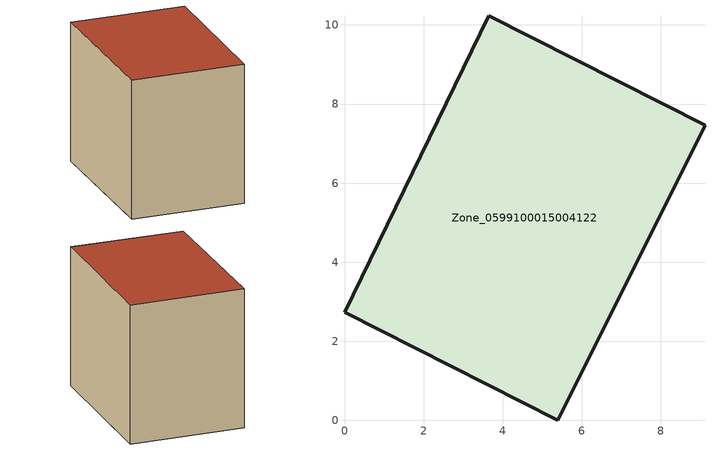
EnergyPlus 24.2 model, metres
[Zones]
Zone_0599100015004122
 floor ground (C_G): 5.39,0 0,2.74 3.65,10.24 9.11,7.46 z1.03
 wall outside (C_F): 0,2.74 5.39,0 9.11,7.46 3.65,10.24 0,2.74 z1.03:8.55
 roof outside (C_R): 9.11,7.46 3.65,10.24 0,2.74 5.39,0 z8.55
[BUILDING]
Pand.0599100015004122: North Axis=0; Terrain=City; Loads Convergence Tolerance Value=0.04; Temperature Convergence Tolerance Value=0.4; Solar Distribution=FullExterior; Maximum Number of Warmup Days=25; Minimum Number of Warmup Days=1
[Site:Location]
Rotterdam.The.Hague.AP_ZH_NLD Design_Conditions: Latitude=51.96; Longitude=4.45; Time Zone=1; Elevation=-4.5
[SITE:GROUNDTEMPERATURE:BUILDINGSURFACE]
18, 18, 18, 18, 18, 18, 18, 18, 18, 18, 18, 18
[MATERIAL] Thermal Absorptance=0.9; Solar Absorptance=0.7; Visible Absorptance=0.7
Name | Roughness | Thickness | Conductivity | Density | Specific Heat
G.TI.1946-1964 | MediumSmooth | 0.15 | 1 | 540 | 1210
F.TI.1946-1964 | Rough | 0.3 | 0.857143 | 1920 | 840
R.TI.1946-1964 | MediumRough | 0.2 | 0.277778 | 1500 | 1000
[CONSTRUCTION]
C_G: G.TI.1946-1964
C_F: F.TI.1946-1964
C_R: R.TI.1946-1964
[ZONE]
Zone_0599100015004122: Type=1; Multiplier=1; Ceiling Height=Autocalculate; Volume=Autocalculate; Floor Area=autocalculate; Part of Total Floor Area=Yes
[ZONEINFILTRATION:DESIGNFLOWRATE]
Infil_Zone_0599100015004122: Zone or ZoneList or Space or SpaceList=Zone_0599100015004122; Schedule=AlwaysOn; Design Flow Rate Calculation Method=Flow/Area; Flow Rate per Floor Area=0.003; Constant Term Coefficient=1; Temperature Term Coefficient=0; Velocity Term Coefficient=0; Velocity Squared Term Coefficient=0
[HVACTEMPLATE:ZONE:IDEALLOADSAIRSYSTEM]
Zone_0599100015004122: Maximum Heating Supply Air Temperature=50; Minimum Cooling Supply Air Temperature=13; Maximum Heating Supply Air Humidity Ratio=0.0156; Minimum Cooling Supply Air Humidity Ratio=0.0077; Heating Limit=NoLimit; Cooling Limit=NoLimit; Dehumidification Control Type=ConstantSensibleHeatRatio; Cooling Sensible Heat Ratio=0.7; Dehumidification Setpoint=60; Humidification Control Type=None; Humidification Setpoint=30; Outdoor Air Method=None; Outdoor Air Flow Rate per Person=0.00944; Outdoor Air Flow Rate per Zone Floor Area=0; Outdoor Air Flow Rate per Zone=0; Demand Controlled Ventilation Type=None; Outdoor Air Economizer Type=NoEconomizer; Heat Recovery Type=None; Sensible Heat Recovery Effectiveness=0.7; Latent Heat Recovery Effectiveness=0.65
[ZONECONTROL:THERMOSTAT]
ThermostatControl_Zone_0599100015004122: Zone or ZoneList=Zone_0599100015004122; Control Type Schedule=DualSetpointControlType; Control 1=Thermostat_Zone_0599100015004122; Temperature Difference Between Cutout And Setpoint=0
[THERMOSTATSETPOINT:DUALSETPOINT]
Thermostat_Zone_0599100015004122: Heating Setpoint Temperature Schedule=HeatingSetpoint_Zone_0599100015004122; Cooling Setpoint Temperature Schedule=CoolingSetpoint_Zone_0599100015004122
[SCHEDULE:COMPACT]
HeatingSetpoint_Zone_0599100015004122: Through: 12/31, For: AllDays, Until: 24:00, 21
CoolingSetpoint_Zone_0599100015004122: Through: 12/31, For: AllDays, Until: 24:00, 24
DualSetpointControlType: Through: 12/31, For: AllDays, Until: 24:00, 4
AlwaysOn: Through: 12/31, For: AllDays, Until: 24:00, 1
